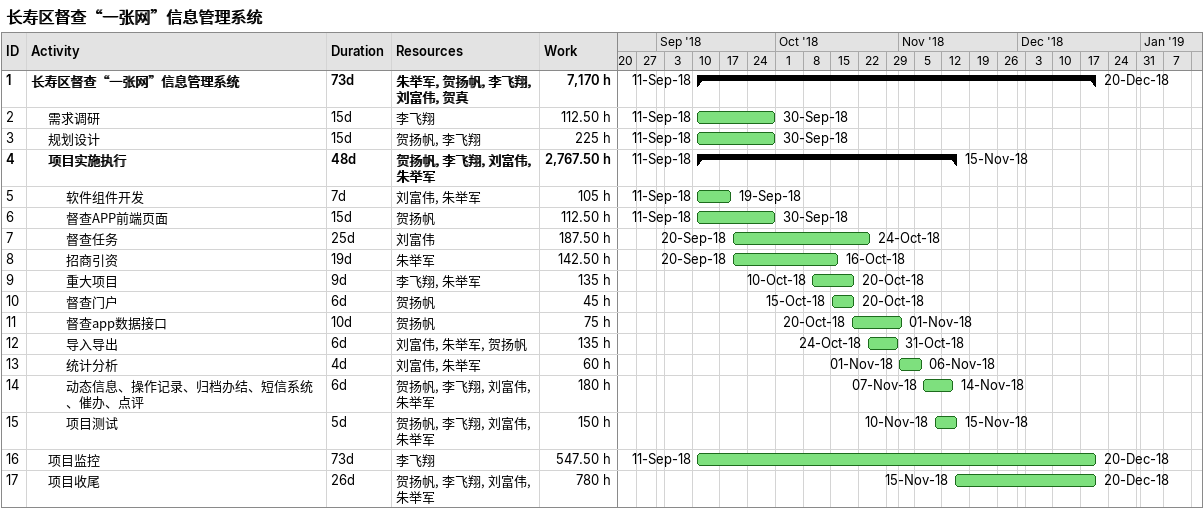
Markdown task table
长寿区督查“一张网”信息管理系统

| ID | Level | Task | Duration | Start | Finish | Resources | Work (h) |
|---|---|---|---|---|---|---|---|
| 1 | 1 | **长寿区督查“一张网”信息管理系统** | 73d | 2018-09-11 | 2018-12-20 | 朱举军, 贺扬帆, 李飞翔, 刘富伟, 贺真 | 7170 |
| 2 | 2 | 需求调研 | 15d | 2018-09-11 | 2018-09-30 | 李飞翔 | 112.50 |
| 3 | 2 | 规划设计 | 15d | 2018-09-11 | 2018-09-30 | 贺扬帆, 李飞翔 | 225 |
| 4 | 2 | **项目实施执行** | 48d | 2018-09-11 | 2018-11-15 | 贺扬帆, 李飞翔, 刘富伟, 朱举军 | 2767.50 |
| 5 | 3 | 软件组件开发 | 7d | 2018-09-11 | 2018-09-19 | 刘富伟, 朱举军 | 105 |
| 6 | 3 | 督查APP前端页面 | 15d | 2018-09-11 | 2018-09-30 | 贺扬帆 | 112.50 |
| 7 | 3 | 督查任务 | 25d | 2018-09-20 | 2018-10-24 | 刘富伟 | 187.50 |
| 8 | 3 | 招商引资 | 19d | 2018-09-20 | 2018-10-16 | 朱举军 | 142.50 |
| 9 | 3 | 重大项目 | 9d | 2018-10-10 | 2018-10-20 | 李飞翔, 朱举军 | 135 |
| 10 | 3 | 督查门户 | 6d | 2018-10-15 | 2018-10-20 | 贺扬帆 | 45 |
| 11 | 3 | 督查app数据接口 | 10d | 2018-10-20 | 2018-11-01 | 贺扬帆 | 75 |
| 12 | 3 | 导入导出 | 6d | 2018-10-24 | 2018-10-31 | 刘富伟, 朱举军, 贺扬帆 | 135 |
| 13 | 3 | 统计分析 | 4d | 2018-11-01 | 2018-11-06 | 刘富伟, 朱举军 | 60 |
| 14 | 3 | 动态信息、操作记录、归档办结、短信系统、催办、点评 | 6d | 2018-11-07 | 2018-11-14 | 贺扬帆, 李飞翔, 刘富伟, 朱举军 | 180 |
| 15 | 3 | 项目测试 | 5d | 2018-11-10 | 2018-11-15 | 贺扬帆, 李飞翔, 刘富伟, 朱举军 | 150 |
| 16 | 2 | 项目监控 | 73d | 2018-09-11 | 2018-12-20 | 李飞翔 | 547.50 |
| 17 | 2 | 项目收尾 | 26d | 2018-11-15 | 2018-12-20 | 贺扬帆, 李飞翔, 刘富伟, 朱举军 | 780 |
